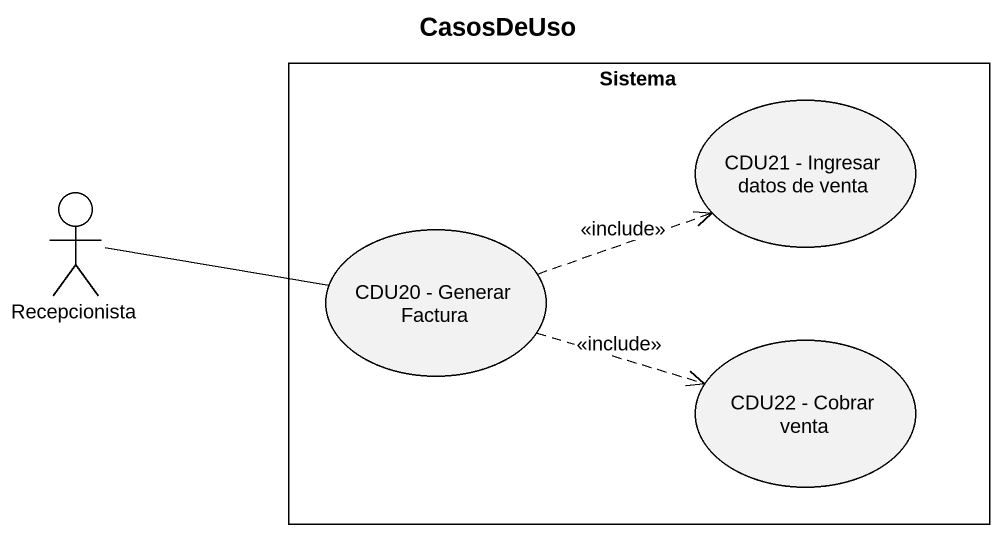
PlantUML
@startuml
title CasosDeUso
rectangle Sistema {
  usecase "CDU21 - Ingresar datos de venta" as CDU21_Ingresar_datos_de
  usecase "CDU20 - Generar Factura" as CDU20_Generar_Factura
  usecase "CDU22 - Cobrar venta" as CDU22_Cobrar_venta
}
actor Recepcionista
Recepcionista -right- CDU20_Generar_Factura
CDU20_Generar_Factura .right.> CDU21_Ingresar_datos_de : <<include>>
CDU20_Generar_Factura .right.> CDU22_Cobrar_venta : <<include>>
@enduml
